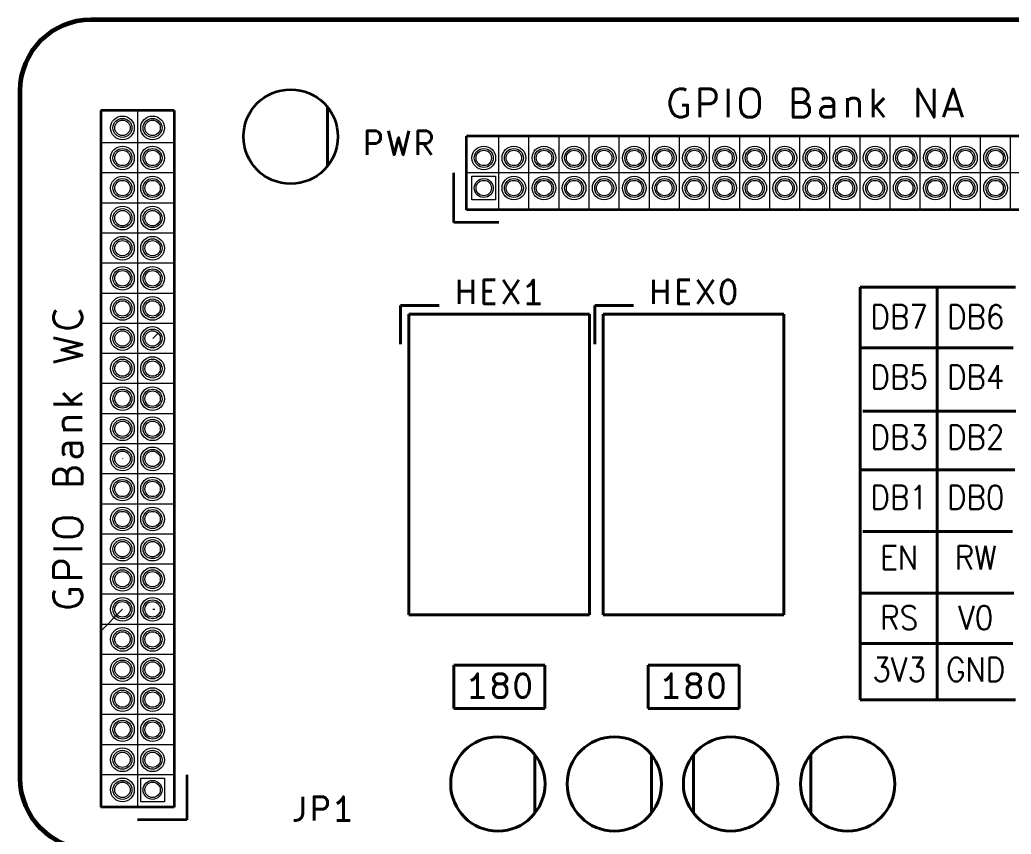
# Model space of a CAD drawing. Header units: millimetres. Extents: x 0 to 100, y -70 to 0.
# Drawn here: x 0 to 41.82, y -34.37 to 0 of the extents above; entities that cross this region are included whole.
import ezdxf

# ---------------------------------------------------------------- set-up
doc = ezdxf.new("R2010")
doc.units = ezdxf.units.MM
for name, color, linetype, lineweight, true_color in [('application board F.Cu', 8, 'Continuous', 18, 0x777779), ('application board F.Silkscreen', 18, 'Continuous', 40, 0x000000), ('application board pcb edge', 18, 'Continuous', 60, 0x000000), ('GPIO connector frame', 18, 'Continuous', 35, 0x000000), ('GPIO connector holes', 18, 'Continuous', 5, 0x000000)]:
    doc.layers.add(name, color=color, linetype=linetype, lineweight=lineweight, true_color=true_color)
doc.styles.add('textstyle3', font='')
doc.styles.get('textstyle3').set_extended_font_data('Standard')

msp = doc.modelspace()

# ---------------------------------------------------------------- linework, layer by layer
at = {"layer": 'application board F.Cu', "flags": 128}
for points in [[(19.07, -6.6), (20.07, -6.6), (20.07, -7.6), (19.07, -7.6), (19.07, -6.6)], [(5.85525, -13.20475), (5.61, -13.45)], [(4.33, -18.52), (4.33, -18.53)], [(4.33, -19.79), (4.33, -19.8)], [(3.37, -25.84), (4.33, -24.88)], [(5.61, -24.88), (5.7, -24.88)], [(5.1, -33), (5.1, -32), (6.1, -32), (6.1, -33), (5.1, -33)]]:
    msp.add_lwpolyline(points, dxfattribs=at)
at = {"layer": 'application board F.Cu'}
for centre, radius in [((4.33, -4.56), 0.5), ((5.6, -4.56), 0.5), ((4.33, -4.56), 0.325), ((5.6, -4.56), 0.325), ((4.33, -5.83), 0.5), ((5.6, -5.83), 0.5), ((19.57, -5.83), 0.5), ((20.84, -5.83), 0.5), ((22.11, -5.83), 0.5), ((23.38, -5.83), 0.5), ((24.65, -5.83), 0.5), ((25.92, -5.83), 0.5), ((27.19, -5.83), 0.5), ((28.46, -5.83), 0.5), ((29.73, -5.83), 0.5), ((31, -5.83), 0.5), ((32.27, -5.83), 0.5), ((33.54, -5.83), 0.5), ((34.81, -5.83), 0.5), ((36.08, -5.83), 0.5), ((37.35, -5.83), 0.5), ((38.62, -5.83), 0.5), ((39.89, -5.83), 0.5), ((41.16, -5.83), 0.5), ((4.33, -5.83), 0.325), ((5.6, -5.83), 0.325), ((19.57, -5.83), 0.325), ((20.84, -5.83), 0.325), ((22.11, -5.83), 0.325), ((23.38, -5.83), 0.325), ((24.65, -5.83), 0.325), ((25.92, -5.83), 0.325), ((27.19, -5.83), 0.325), ((28.46, -5.83), 0.325), ((29.73, -5.83), 0.325), ((31, -5.83), 0.325), ((32.27, -5.83), 0.325), ((33.54, -5.83), 0.325), ((34.81, -5.83), 0.325), ((36.08, -5.83), 0.325), ((37.35, -5.83), 0.325), ((38.62, -5.83), 0.325), ((39.89, -5.83), 0.325), ((41.16, -5.83), 0.325), ((4.33, -7.1), 0.5), ((5.6, -7.1), 0.5), ((20.84, -7.1), 0.5), ((22.11, -7.1), 0.5), ((23.38, -7.1), 0.5), ((24.65, -7.1), 0.5), ((25.92, -7.1), 0.5), ((27.19, -7.1), 0.5), ((28.46, -7.1), 0.5), ((29.73, -7.1), 0.5), ((31, -7.1), 0.5), ((32.27, -7.1), 0.5), ((33.54, -7.1), 0.5), ((34.81, -7.1), 0.5), ((36.08, -7.1), 0.5), ((37.35, -7.1), 0.5), ((38.62, -7.1), 0.5), ((39.89, -7.1), 0.5), ((41.16, -7.1), 0.5), ((4.33, -7.1), 0.325), ((5.6, -7.1), 0.325), ((19.57, -7.1), 0.325), ((20.84, -7.1), 0.325), ((22.11, -7.1), 0.325), ((23.38, -7.1), 0.325), ((24.65, -7.1), 0.325), ((25.92, -7.1), 0.325), ((27.19, -7.1), 0.325), ((28.46, -7.1), 0.325), ((29.73, -7.1), 0.325), ((31, -7.1), 0.325), ((32.27, -7.1), 0.325), ((33.54, -7.1), 0.325), ((34.81, -7.1), 0.325), ((36.08, -7.1), 0.325), ((37.35, -7.1), 0.325), ((38.62, -7.1), 0.325), ((39.89, -7.1), 0.325), ((41.16, -7.1), 0.325), ((4.33, -8.37), 0.5), ((5.6, -8.37), 0.5), ((4.33, -8.37), 0.325), ((5.6, -8.37), 0.325), ((4.33, -9.64), 0.5), ((5.6, -9.64), 0.5), ((4.33, -9.64), 0.325), ((5.6, -9.64), 0.325), ((4.33, -10.91), 0.5), ((5.6, -10.91), 0.5), ((4.33, -10.91), 0.325), ((5.6, -10.91), 0.325), ((4.33, -12.18), 0.5), ((5.6, -12.18), 0.5), ((4.33, -12.18), 0.325), ((5.6, -12.18), 0.325), ((4.33, -13.45), 0.5), ((5.6, -13.45), 0.5), ((4.33, -13.45), 0.325), ((5.6, -13.45), 0.325), ((4.33, -14.72), 0.5), ((4.33, -14.72), 0.325), ((5.6, -14.72), 0.5), ((5.6, -14.72), 0.325), ((4.33, -15.99), 0.5), ((4.33, -15.99), 0.325), ((5.6, -15.99), 0.5), ((5.6, -15.99), 0.325), ((4.33, -17.26), 0.5), ((4.33, -17.26), 0.325), ((5.6, -17.26), 0.5), ((5.6, -17.26), 0.325), ((4.33, -18.53), 0.5), ((4.33, -18.53), 0.325), ((5.6, -18.53), 0.5), ((5.6, -18.53), 0.325), ((4.33, -19.8), 0.5), ((4.33, -19.8), 0.325), ((5.6, -19.8), 0.5), ((5.6, -19.8), 0.325), ((4.33, -21.07), 0.5), ((4.33, -21.07), 0.325), ((5.6, -21.07), 0.5), ((5.6, -21.07), 0.325), ((4.33, -22.34), 0.5), ((4.33, -22.34), 0.325), ((5.6, -22.34), 0.5), ((5.6, -22.34), 0.325), ((4.33, -23.61), 0.5), ((4.33, -23.61), 0.325), ((5.6, -23.61), 0.5), ((5.6, -23.61), 0.325), ((4.33, -24.88), 0.5), ((4.33, -24.88), 0.325), ((5.6, -24.88), 0.5), ((5.6, -24.88), 0.325), ((4.33, -26.15), 0.5), ((4.33, -26.15), 0.325), ((5.6, -26.15), 0.5), ((5.6, -26.15), 0.325), ((4.33, -27.42), 0.5), ((4.33, -27.42), 0.325), ((5.6, -27.42), 0.5), ((5.6, -27.42), 0.325), ((4.33, -28.69), 0.5), ((4.33, -28.69), 0.325), ((5.6, -28.69), 0.5), ((5.6, -28.69), 0.325), ((4.33, -29.96), 0.5), ((4.33, -29.96), 0.325), ((5.6, -29.96), 0.5), ((5.6, -29.96), 0.325), ((4.33, -31.23), 0.5), ((4.33, -31.23), 0.325), ((5.6, -31.23), 0.5), ((5.6, -31.23), 0.325), ((4.33, -32.5), 0.5), ((4.33, -32.5), 0.325), ((5.6, -32.5), 0.325)]:
    msp.add_circle(centre, radius, dxfattribs=at)
at = {"layer": 'application board F.Silkscreen'}
for p, q in [((12.985, -3.85), (12.985, -6.01)), ((35.45, -11.29), (42, -11.29)), ((35.45, -28.7), (35.45, -11.29)), ((38.7, -11.29), (38.7, -28.7)), ((35.447598, -13.846052), (41.897598, -13.846052)), ((35.56, -16.51), (42.0116, -16.51)), ((35.523574, -18.998967), (41.975174, -18.998967)), ((35.56, -21.59), (41.877326, -21.59)), ((35.4838, -24.1935), (41.9354, -24.1935)), ((35.434796, -26.328546), (41.886396, -26.328546)), ((18.3025, -27.23), (18.3025, -29.07)), ((22.1425, -27.23), (22.1425, -29.07)), ((26.503, -27.23), (26.503, -29.07)), ((30.343, -27.23), (30.343, -29.07)), ((42, -28.7), (35.45, -28.7)), ((21.725, -31.17), (21.725, -33.33)), ((26.64, -31.17), (26.64, -33.33)), ((28.42, -31.17), (28.42, -33.33)), ((33.36, -31.17), (33.36, -33.33))]:
    msp.add_line(p, q, dxfattribs=at)
at = {"layer": 'application board F.Silkscreen', "flags": 128}
for points in [[(28.111428, -2.97), (27.997142, -2.912857), (27.825714, -2.912857), (27.654285, -2.97), (27.54, -3.084285), (27.482857, -3.198571), (27.425714, -3.427142), (27.425714, -3.598571), (27.482857, -3.827142), (27.54, -3.941428), (27.654285, -4.055714), (27.825714, -4.112857), (27.94, -4.112857), (28.111428, -4.055714), (28.168571, -3.998571), (28.168571, -3.598571), (27.94, -3.598571)], [(28.682857, -4.112857), (28.682857, -2.912857), (29.14, -2.912857), (29.254285, -2.97), (29.311428, -3.027142), (29.368571, -3.141428), (29.368571, -3.312857), (29.311428, -3.427142), (29.254285, -3.484285), (29.14, -3.541428), (28.682857, -3.541428)], [(29.882857, -4.112857), (29.882857, -2.912857)], [(30.682857, -2.912857), (30.911428, -2.912857), (31.025714, -2.97), (31.14, -3.084285), (31.197142, -3.312857), (31.197142, -3.712857), (31.14, -3.941428), (31.025714, -4.055714), (30.911428, -4.112857), (30.682857, -4.112857), (30.568571, -4.055714), (30.454285, -3.941428), (30.397142, -3.712857), (30.397142, -3.312857), (30.454285, -3.084285), (30.568571, -2.97), (30.682857, -2.912857)], [(33.025714, -3.484285), (33.197142, -3.541428), (33.254285, -3.598571), (33.311428, -3.712857), (33.311428, -3.884285), (33.254285, -3.998571), (33.197142, -4.055714), (33.082857, -4.112857), (32.625714, -4.112857), (32.625714, -2.912857), (33.025714, -2.912857), (33.14, -2.97), (33.197142, -3.027142), (33.254285, -3.141428), (33.254285, -3.255714), (33.197142, -3.37), (33.14, -3.427142), (33.025714, -3.484285), (32.625714, -3.484285)], [(35.997142, -4.112857), (35.997142, -2.912857)], [(37.882857, -4.112857), (37.882857, -2.912857), (38.568571, -4.112857), (38.568571, -2.912857)], [(38.968571, -4.112857), (39.368571, -2.912857), (39.768571, -4.112857)], [(34.34, -4.112857), (34.34, -3.484285), (34.282857, -3.37), (34.168571, -3.312857), (33.94, -3.312857), (33.825714, -3.37)], [(34.911428, -3.312857), (34.911428, -4.112857)], [(34.911428, -3.427142), (34.968571, -3.37), (35.082857, -3.312857), (35.254285, -3.312857), (35.368571, -3.37), (35.425714, -3.484285), (35.425714, -4.112857)], [(36.454285, -3.312857), (35.997142, -3.77)], [(12.985, -3.85), (12.985, -3.694)], [(34.34, -4.055714), (34.225714, -4.112857), (33.94, -4.112857), (33.825714, -4.055714), (33.768571, -3.941428), (33.768571, -3.827142), (33.825714, -3.712857), (33.94, -3.655714), (34.225714, -3.655714), (34.34, -3.598571)], [(36.111428, -3.655714), (36.454285, -4.112857)], [(39.082857, -3.77), (39.654285, -3.77)], [(14.646666, -5.69238), (14.646666, -4.69238), (15.027619, -4.69238), (15.122857, -4.74), (15.170476, -4.787619), (15.218095, -4.882857), (15.218095, -5.025714), (15.170476, -5.120952), (15.122857, -5.168571), (15.027619, -5.21619), (14.646666, -5.21619)], [(15.551428, -4.69238), (15.789523, -5.69238), (15.98, -4.978095), (16.170476, -5.69238), (16.408571, -4.69238)], [(16.789523, -5.69238), (16.789523, -4.69238), (17.170476, -4.69238), (17.265714, -4.74), (17.313333, -4.787619), (17.360952, -4.882857), (17.360952, -5.025714), (17.313333, -5.120952), (17.265714, -5.168571), (17.170476, -5.21619), (16.789523, -5.21619)], [(17.360952, -5.69238), (17.027619, -5.21619)], [(12.985, -6.166), (12.985, -6.01)], [(18.532023, -11.98063), (18.532023, -10.98063)], [(19.103452, -11.98063), (19.103452, -10.98063)], [(20.055833, -11.98063), (19.579642, -11.98063), (19.579642, -10.98063), (20.055833, -10.98063)], [(20.389166, -10.98063), (21.055833, -11.98063)], [(21.055833, -10.98063), (20.389166, -11.98063)], [(21.67488, -11.98063), (21.67488, -10.98063), (21.579642, -11.123488), (21.484404, -11.218726), (21.389166, -11.266345)], [(26.732523, -11.98063), (26.732523, -10.98063)], [(27.303952, -11.98063), (27.303952, -10.98063)], [(28.256333, -11.98063), (27.780142, -11.98063), (27.780142, -10.98063), (28.256333, -10.98063)], [(28.589666, -10.98063), (29.256333, -11.98063)], [(29.256333, -10.98063), (28.589666, -11.98063)], [(29.827761, -10.98063), (29.923, -10.98063), (30.018238, -11.02825), (30.065857, -11.075869), (30.113476, -11.171107), (30.161095, -11.361583), (30.161095, -11.599678), (30.113476, -11.790154), (30.065857, -11.885392), (30.018238, -11.933011), (29.923, -11.98063), (29.827761, -11.98063), (29.732523, -11.933011), (29.684904, -11.885392), (29.637285, -11.790154), (29.589666, -11.599678), (29.589666, -11.361583), (29.637285, -11.171107), (29.684904, -11.075869), (29.732523, -11.02825), (29.827761, -10.98063)], [(18.532023, -11.456821), (19.103452, -11.456821)], [(19.579642, -11.456821), (19.912976, -11.456821)], [(26.732523, -11.456821), (27.303952, -11.456821)], [(27.780142, -11.456821), (28.113476, -11.456821)], [(16.0525, -13.68725), (16.0525, -12.05725)], [(16.0525, -12.05725), (17.6825, -12.05725)], [(21.960595, -11.98063), (21.389166, -11.98063)], [(24.253, -12.05725), (25.883, -12.05725)], [(24.253, -13.68725), (24.253, -12.05725)], [(2.508571, -12.272857), (2.565714, -12.33), (2.622857, -12.501428), (2.622857, -12.615714), (2.565714, -12.787142), (2.451428, -12.901428), (2.337142, -12.958571), (2.108571, -13.015714), (1.937142, -13.015714), (1.708571, -12.958571), (1.594285, -12.901428), (1.48, -12.787142), (1.422857, -12.615714), (1.422857, -12.501428), (1.48, -12.33), (1.537142, -12.272857)], [(24.0325, -12.41725), (16.4125, -12.41725)], [(16.4125, -12.41725), (16.4125, -25.11725)], [(24.0325, -25.11725), (24.0325, -12.41725)], [(24.613, -12.41725), (24.613, -25.11725)], [(32.233, -12.41725), (24.613, -12.41725)], [(32.233, -25.11725), (32.233, -12.41725)], [(1.422857, -14.444285), (2.622857, -14.158571), (1.765714, -13.93), (2.622857, -13.701428), (1.422857, -13.415714)], [(1.822857, -15.758571), (2.28, -16.215714)], [(2.165714, -16.101428), (2.622857, -15.758571)], [(2.622857, -16.215714), (1.422857, -16.215714)], [(1.937142, -17.301428), (1.88, -17.244285), (1.822857, -17.13), (1.822857, -16.958571), (1.88, -16.844285), (1.994285, -16.787142), (2.622857, -16.787142)], [(1.822857, -17.301428), (2.622857, -17.301428)], [(2.622857, -17.872857), (1.994285, -17.872857), (1.88, -17.93), (1.822857, -18.044285), (1.822857, -18.272857), (1.88, -18.387142)], [(2.565714, -17.872857), (2.622857, -17.987142), (2.622857, -18.272857), (2.565714, -18.387142), (2.451428, -18.444285), (2.337142, -18.444285), (2.222857, -18.387142), (2.165714, -18.272857), (2.165714, -17.987142), (2.108571, -17.872857)], [(1.994285, -19.187142), (2.051428, -19.015714), (2.108571, -18.958571), (2.222857, -18.901428), (2.394285, -18.901428), (2.508571, -18.958571), (2.565714, -19.015714), (2.622857, -19.13), (2.622857, -19.587142), (1.422857, -19.587142), (1.422857, -19.187142), (1.48, -19.072857), (1.537142, -19.015714), (1.651428, -18.958571), (1.765714, -18.958571), (1.88, -19.015714), (1.937142, -19.072857), (1.994285, -19.187142), (1.994285, -19.587142)], [(1.422857, -21.53), (1.422857, -21.301428), (1.48, -21.187142), (1.594285, -21.072857), (1.822857, -21.015714), (2.222857, -21.015714), (2.451428, -21.072857), (2.565714, -21.187142), (2.622857, -21.301428), (2.622857, -21.53), (2.565714, -21.644285), (2.451428, -21.758571), (2.222857, -21.815714), (1.822857, -21.815714), (1.594285, -21.758571), (1.48, -21.644285), (1.422857, -21.53)], [(2.622857, -22.33), (1.422857, -22.33)], [(2.622857, -23.53), (1.422857, -23.53), (1.422857, -23.072857), (1.48, -22.958571), (1.537142, -22.901428), (1.651428, -22.844285), (1.822857, -22.844285), (1.937142, -22.901428), (1.994285, -22.958571), (2.051428, -23.072857), (2.051428, -23.53)], [(1.48, -24.101428), (1.422857, -24.215714), (1.422857, -24.387142), (1.48, -24.558571), (1.594285, -24.672857), (1.708571, -24.73), (1.937142, -24.787142), (2.108571, -24.787142), (2.337142, -24.73), (2.451428, -24.672857), (2.565714, -24.558571), (2.622857, -24.387142), (2.622857, -24.272857), (2.565714, -24.101428), (2.508571, -24.044285), (2.108571, -24.044285), (2.108571, -24.272857)], [(16.4125, -25.11725), (24.0325, -25.11725)], [(24.613, -25.11725), (32.233, -25.11725)], [(18.3025, -27.23), (22.1425, -27.23)], [(26.503, -27.23), (30.343, -27.23)], [(19.310119, -28.60238), (19.310119, -27.60238), (19.21488, -27.745238), (19.119642, -27.840476), (19.024404, -27.888095)], [(20.167261, -28.030952), (20.072023, -27.983333), (20.024404, -27.935714), (19.976785, -27.840476), (19.976785, -27.792857), (20.024404, -27.697619), (20.072023, -27.65), (20.167261, -27.60238), (20.357738, -27.60238), (20.452976, -27.65), (20.500595, -27.697619), (20.548214, -27.792857), (20.548214, -27.840476), (20.500595, -27.935714), (20.452976, -27.983333), (20.357738, -28.030952), (20.167261, -28.030952), (20.072023, -28.078571), (20.024404, -28.12619), (19.976785, -28.221428), (19.976785, -28.411904), (20.024404, -28.507142), (20.072023, -28.554761), (20.167261, -28.60238), (20.357738, -28.60238), (20.452976, -28.554761), (20.500595, -28.507142), (20.548214, -28.411904), (20.548214, -28.221428), (20.500595, -28.12619), (20.452976, -28.078571), (20.357738, -28.030952)], [(21.167261, -27.60238), (21.2625, -27.60238), (21.357738, -27.65), (21.405357, -27.697619), (21.452976, -27.792857), (21.500595, -27.983333), (21.500595, -28.221428), (21.452976, -28.411904), (21.405357, -28.507142), (21.357738, -28.554761), (21.2625, -28.60238), (21.167261, -28.60238), (21.072023, -28.554761), (21.024404, -28.507142), (20.976785, -28.411904), (20.929166, -28.221428), (20.929166, -27.983333), (20.976785, -27.792857), (21.024404, -27.697619), (21.072023, -27.65), (21.167261, -27.60238)], [(27.480619, -28.60238), (27.480619, -27.60238), (27.38538, -27.745238), (27.290142, -27.840476), (27.194904, -27.888095)], [(28.337761, -28.030952), (28.242523, -27.983333), (28.194904, -27.935714), (28.147285, -27.840476), (28.147285, -27.792857), (28.194904, -27.697619), (28.242523, -27.65), (28.337761, -27.60238), (28.528238, -27.60238), (28.623476, -27.65), (28.671095, -27.697619), (28.718714, -27.792857), (28.718714, -27.840476), (28.671095, -27.935714), (28.623476, -27.983333), (28.528238, -28.030952), (28.337761, -28.030952), (28.242523, -28.078571), (28.194904, -28.12619), (28.147285, -28.221428), (28.147285, -28.411904), (28.194904, -28.507142), (28.242523, -28.554761), (28.337761, -28.60238), (28.528238, -28.60238), (28.623476, -28.554761), (28.671095, -28.507142), (28.718714, -28.411904), (28.718714, -28.221428), (28.671095, -28.12619), (28.623476, -28.078571), (28.528238, -28.030952)], [(29.337761, -27.60238), (29.433, -27.60238), (29.528238, -27.65), (29.575857, -27.697619), (29.623476, -27.792857), (29.671095, -27.983333), (29.671095, -28.221428), (29.623476, -28.411904), (29.575857, -28.507142), (29.528238, -28.554761), (29.433, -28.60238), (29.337761, -28.60238), (29.242523, -28.554761), (29.194904, -28.507142), (29.147285, -28.411904), (29.099666, -28.221428), (29.099666, -27.983333), (29.147285, -27.792857), (29.194904, -27.697619), (29.242523, -27.65), (29.337761, -27.60238)], [(19.595833, -28.60238), (19.024404, -28.60238)], [(27.766333, -28.60238), (27.194904, -28.60238)], [(18.3025, -29.07), (22.1425, -29.07)], [(26.503, -29.07), (30.343, -29.07)], [(21.725, -31.17), (21.725, -31.014)], [(26.64, -31.17), (26.64, -31.014)], [(28.42, -31.014), (28.42, -31.17)], [(33.36, -31.014), (33.36, -31.17)], [(11.936666, -32.79238), (11.936666, -33.506666), (11.889047, -33.649523), (11.793809, -33.744761), (11.650952, -33.79238), (11.555714, -33.79238)], [(12.412857, -33.79238), (12.412857, -32.79238), (12.793809, -32.79238), (12.889047, -32.84), (12.936666, -32.887619), (12.984285, -32.982857), (12.984285, -33.125714), (12.936666, -33.220952), (12.889047, -33.268571), (12.793809, -33.31619), (12.412857, -33.31619)], [(13.650952, -33.79238), (13.650952, -32.79238), (13.555714, -32.935238), (13.460476, -33.030476), (13.365238, -33.078095)], [(21.725, -33.486), (21.725, -33.33)], [(26.64, -33.486), (26.64, -33.33)], [(28.42, -33.33), (28.42, -33.486)], [(33.36, -33.33), (33.36, -33.486)], [(13.936666, -33.79238), (13.365238, -33.79238)]]:
    msp.add_lwpolyline(points, dxfattribs=at)
at = {"layer": 'application board F.Silkscreen', "color": 18, "lineweight": 35, "true_color": 0x000000}
msp.add_circle((11.424883, -4.93), 1.989994, dxfattribs=at)
at = {"layer": 'application board F.Silkscreen'}
for centre in [(20.164883, -32.25), (25.079883, -32.25), (29.980117, -32.25), (34.920117, -32.25)]:
    msp.add_circle(centre, 1.989994, dxfattribs=at)
at = {"layer": 'application board pcb edge', "color": 18, "true_color": 0x000000, "flags": 128}
for points in [[(3, 0, 0.414213562), (0, -3)], [(0, -32, 0.414213562), (3, -35)]]:
    msp.add_lwpolyline(points, format="xyb", dxfattribs=at)
for points in [[(50, 0), (3, 0)], [(0, -3), (0, -32)]]:
    msp.add_lwpolyline(points, dxfattribs=at)
at = {"layer": 'GPIO connector frame'}
for p, q in [((4.965, -3.83), (3.415, -3.83)), ((3.415, -3.83), (3.415, -33.23)), ((6.515, -3.83), (4.965, -3.83)), ((6.515, -3.83), (6.515, -33.23)), ((18.84, -6.465), (18.84, -4.915)), ((48.24, -4.915), (18.84, -4.915)), ((18.31, -8.55), (18.31, -6.465)), ((18.84, -8.015), (18.84, -6.465)), ((48.24, -8.015), (18.84, -8.015)), ((20.205, -8.55), (18.31, -8.55)), ((7.05, -31.865), (7.05, -33.76)), ((4.965, -33.23), (3.415, -33.23)), ((6.515, -33.23), (4.965, -33.23)), ((7.05, -33.76), (4.965, -33.76))]:
    msp.add_line(p, q, dxfattribs=at)
at = {"layer": 'GPIO connector holes'}
for p, q in [((4.965, -3.83), (4.965, -33.23)), ((20.205, -6.465), (20.205, -4.915)), ((21.475, -6.465), (21.475, -4.915)), ((22.745, -6.465), (22.745, -4.915)), ((24.015, -6.465), (24.015, -4.915)), ((25.285, -6.465), (25.285, -4.915)), ((26.555, -6.465), (26.555, -4.915)), ((27.825, -6.465), (27.825, -4.915)), ((29.095, -6.465), (29.095, -4.915)), ((30.365, -6.465), (30.365, -4.915)), ((31.635, -6.465), (31.635, -4.915)), ((32.905, -6.465), (32.905, -4.915)), ((34.175, -6.465), (34.175, -4.915)), ((35.445, -6.465), (35.445, -4.915)), ((36.715, -6.465), (36.715, -4.915)), ((37.985, -6.465), (37.985, -4.915)), ((39.255, -6.465), (39.255, -4.915)), ((40.525, -6.465), (40.525, -4.915)), ((41.795, -6.465), (41.795, -4.915)), ((4.965, -5.195), (3.415, -5.195)), ((6.515, -5.195), (4.965, -5.195)), ((4.965, -6.465), (3.415, -6.465)), ((6.515, -6.465), (4.965, -6.465)), ((48.24, -6.465), (18.84, -6.465)), ((20.205, -8.015), (20.205, -6.465)), ((21.475, -8.015), (21.475, -6.465)), ((22.745, -8.015), (22.745, -6.465)), ((24.015, -8.015), (24.015, -6.465)), ((25.285, -8.015), (25.285, -6.465)), ((26.555, -8.015), (26.555, -6.465)), ((27.825, -8.015), (27.825, -6.465)), ((29.095, -8.015), (29.095, -6.465)), ((30.365, -8.015), (30.365, -6.465)), ((31.635, -8.015), (31.635, -6.465)), ((32.905, -8.015), (32.905, -6.465)), ((34.175, -8.015), (34.175, -6.465)), ((35.445, -8.015), (35.445, -6.465)), ((36.715, -8.015), (36.715, -6.465)), ((37.985, -8.015), (37.985, -6.465)), ((39.255, -8.015), (39.255, -6.465)), ((40.525, -8.015), (40.525, -6.465)), ((41.795, -8.015), (41.795, -6.465)), ((4.965, -7.735), (3.415, -7.735)), ((6.515, -7.735), (4.965, -7.735)), ((4.965, -9.005), (3.415, -9.005)), ((6.515, -9.005), (4.965, -9.005)), ((4.965, -10.275), (3.415, -10.275)), ((6.515, -10.275), (4.965, -10.275)), ((4.965, -11.545), (3.415, -11.545)), ((6.515, -11.545), (4.965, -11.545)), ((4.965, -12.815), (3.415, -12.815)), ((6.515, -12.815), (4.965, -12.815)), ((4.965, -14.085), (3.415, -14.085)), ((6.515, -14.085), (4.965, -14.085)), ((4.965, -15.355), (3.415, -15.355)), ((6.515, -15.355), (4.965, -15.355)), ((4.965, -16.625), (3.415, -16.625)), ((6.515, -16.625), (4.965, -16.625)), ((4.965, -17.895), (3.415, -17.895)), ((6.515, -17.895), (4.965, -17.895)), ((4.965, -19.165), (3.415, -19.165)), ((6.515, -19.165), (4.965, -19.165)), ((4.965, -20.435), (3.415, -20.435)), ((6.515, -20.435), (4.965, -20.435)), ((4.965, -21.705), (3.415, -21.705)), ((6.515, -21.705), (4.965, -21.705)), ((4.965, -22.975), (3.415, -22.975)), ((6.515, -22.975), (4.965, -22.975)), ((4.965, -24.245), (3.415, -24.245)), ((6.515, -24.245), (4.965, -24.245)), ((4.965, -25.515), (3.415, -25.515)), ((6.515, -25.515), (4.965, -25.515)), ((4.965, -26.785), (3.415, -26.785)), ((6.515, -26.785), (4.965, -26.785)), ((4.965, -28.055), (3.415, -28.055)), ((6.515, -28.055), (4.965, -28.055)), ((4.965, -29.325), (3.415, -29.325)), ((6.515, -29.325), (4.965, -29.325)), ((4.965, -30.595), (3.415, -30.595)), ((6.515, -30.595), (4.965, -30.595)), ((4.965, -31.865), (3.415, -31.865)), ((6.515, -31.865), (4.965, -31.865))]:
    msp.add_line(p, q, dxfattribs=at)
for centre in [(4.33, -4.56), (5.6, -4.56), (4.33, -5.83), (5.6, -5.83), (19.57, -5.83), (20.84, -5.83), (22.11, -5.83), (23.38, -5.83), (24.65, -5.83), (25.92, -5.83), (27.19, -5.83), (28.46, -5.83), (29.73, -5.83), (31, -5.83), (32.27, -5.83), (33.54, -5.83), (34.81, -5.83), (36.08, -5.83), (37.35, -5.83), (38.62, -5.83), (39.89, -5.83), (41.16, -5.83), (4.33, -7.1), (5.6, -7.1), (19.57, -7.1), (20.84, -7.1), (22.11, -7.1), (23.38, -7.1), (24.65, -7.1), (25.92, -7.1), (27.19, -7.1), (28.46, -7.1), (29.73, -7.1), (31, -7.1), (32.27, -7.1), (33.54, -7.1), (34.81, -7.1), (36.08, -7.1), (37.35, -7.1), (38.62, -7.1), (39.89, -7.1), (41.16, -7.1), (4.33, -8.37), (5.6, -8.37), (4.33, -9.64), (5.6, -9.64), (4.33, -10.91), (5.6, -10.91), (4.33, -12.18), (5.6, -12.18), (4.33, -13.45), (5.6, -13.45), (4.33, -14.72), (5.6, -14.72), (4.33, -15.99), (5.6, -15.99), (4.33, -17.26), (5.6, -17.26), (4.33, -18.53), (5.6, -18.53), (4.33, -19.8), (5.6, -19.8), (4.33, -21.07), (5.6, -21.07), (4.33, -22.34), (5.6, -22.34), (4.33, -23.61), (5.6, -23.61), (4.33, -24.88), (5.6, -24.88), (4.33, -26.15), (5.6, -26.15), (4.33, -27.42), (5.6, -27.42), (4.33, -28.69), (5.6, -28.69), (4.33, -29.96), (5.6, -29.96), (4.33, -31.23), (5.6, -31.23), (4.33, -32.5), (5.6, -32.5)]:
    msp.add_circle(centre, 0.4, dxfattribs=at)

# ---------------------------------------------------------------- texts
at = {"layer": 'application board F.Silkscreen', "char_height": 1, "attachment_point": 5, "style": 'textstyle3'}
for s, insert in [('DB7', (37.0967, -12.534)), ('DB6', (40.3225, -12.534)), ('DB5', (37.0967, -15.074)), ('DB4', (40.3225, -15.074)), ('DB3', (37.0967, -17.614)), ('DB2', (40.3225, -17.614)), ('DB1', (37.0967, -20.154)), ('DB0', (40.3225, -20.154)), ('EN', (37.0967, -22.694)), ('RW', (40.3225, -22.694)), ('RS', (37.0967, -25.234)), ('V0', (40.3225, -25.234)), ('3V3', (37.0967, -27.4193)), ('GND', (40.3225, -27.4193))]:
    msp.add_mtext(s, dxfattribs=dict(at, insert=insert))

doc.saveas('drawing.dxf')
